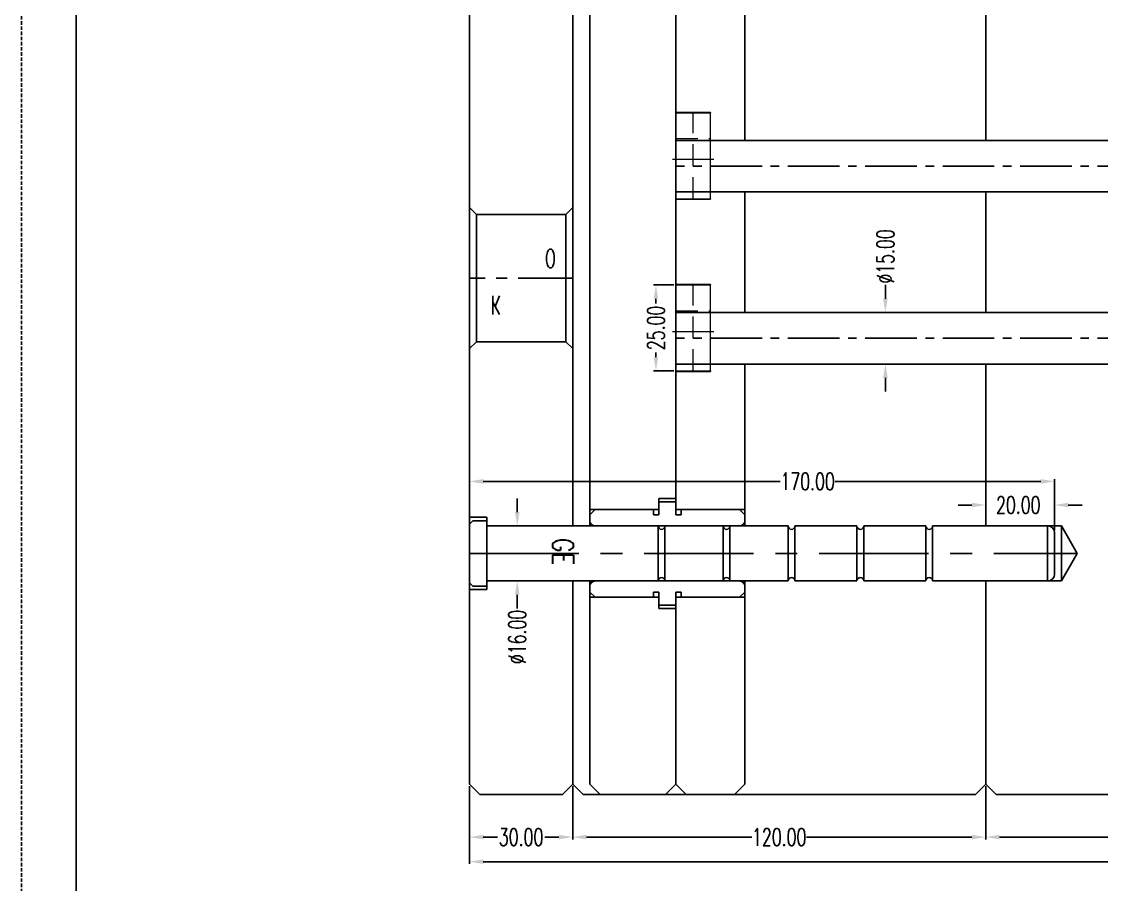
# Model space of a CAD drawing. Header units: inches. Extents: x 143011 to 144494, y -46023 to -44974.
# Drawn here: x 143011 to 143324.7, y -45552.6 to -45301.9 of the extents above; entities that cross this region are included whole.
import ezdxf

# ---------------------------------------------------------------- set-up
doc = ezdxf.new("R2010")
doc.units = ezdxf.units.IN
doc.header["$LTSCALE"] = 2
doc.header["$MEASUREMENT"] = 0
doc.header["$PDMODE"] = 3
doc.header["$PDSIZE"] = 0.3125
for name, pattern in [('ACAD_ISO08W100', [36, 24, -3, 6, -3]), ('CENTER', [50.8, 31.75, -6.35, 6.35, -6.35]), ('CENTER2', [1.125, 0.75, -0.125, 0.125, -0.125]), ('DASHED', [0.75, 0.5, -0.25]), ('HIDDEN', [9.525, 6.35, -3.175]), ('HIDDEN2', [4.7625, 3.175, -1.5875])]:
    doc.linetypes.add(name, pattern=pattern)
doc.layers.get('0').update_dxf_attribs({"linetype": 'CONTINUOUS'})
doc.layers.get('Defpoints').update_dxf_attribs({"linetype": 'CONTINUOUS'})
for name, color, linetype in [('A', 7, 'CONTINUOUS'), ('CL', 1, 'ACAD_ISO08W100'), ('GE', 214, 'CONTINUOUS'), ('PIN', 4, 'CONTINUOUS')]:
    doc.layers.add(name, color=color, linetype=linetype)
doc.layers.add('dim', color=3, linetype='CONTINUOUS', lineweight=15)
doc.layers.add('斜頂座', color=41, linetype='CONTINUOUS', lineweight=9)
doc.styles.add('ROMANC', font='romanc', dxfattribs={"width": 0.6, "height": 1})
doc.styles.add('ROMANS', font='ROMANS.shx', dxfattribs={"height": 5, "bigfont": 'chineset.shx'})
doc.styles.get("Standard").update_dxf_attribs({"font": 'txt.shx', "width": 0.67})
doc.dimstyles.new('2.00', dxfattribs={"dimtxt": 5, "dimasz": 4, "dimexe": 0.666, "dimexo": 0.626, "dimgap": 1, "dimtad": 0, "dimzin": 0, "dimdsep": 46, "dimtxsty": 'Standard', "dimcen": 0.09, "dimclrd": 3, "dimclre": 3, "dimclrt": 7, "dimazin": 0, "dimtfac": 1, "dimtofl": 0, "dimtmove": 0, "dimatfit": 0, "dimfxl": 0, "dimtolj": 1, "dimtzin": 0, "dimarcsym": 0})

# ---------------------------------------------------------------- blocks, each defined once
blk = doc.blocks.new('*D34382')
at = {"layer": 'Defpoints', "color": 0}
for p in [(143291.09, -45523.42), (143411.09, -45523.42), (143411.09, -45538.82)]:
    blk.add_point(p, dxfattribs=at)
at = {"layer": 'dim', "color": 3, "linetype": 'ByBlock', "lineweight": -2}
for p, q in [((143291.09, -45524.04), (143291.09, -45539.49)), ((143411.09, -45524.04), (143411.09, -45539.49)), ((143295.09, -45538.82), (143343.12, -45538.82)), ((143407.09, -45538.82), (143359.07, -45538.82))]:
    blk.add_line(p, q, dxfattribs=at)
at = {"layer": 'dim', "color": 3, "linetype": 'ByBlock'}
for points in [[(143295.09, -45538.15), (143295.09, -45539.49), (143291.09, -45538.82)], [(143407.09, -45539.49), (143407.09, -45538.15), (143411.09, -45538.82)]]:
    blk.add_solid(points, dxfattribs=at)
at = {"layer": 'dim', "color": 7, "linetype": 'ByBlock', "insert": (143351.09, -45538.82), "char_height": 5, "attachment_point": 5}
blk.add_mtext('\\A1;120.00', dxfattribs=at)
blk = doc.blocks.new('*D34383')
at = {"layer": 'Defpoints', "color": 0}
for p in [(143171.09, -45523.42), (143291.09, -45523.42), (143291.09, -45538.82)]:
    blk.add_point(p, dxfattribs=at)
at = {"layer": 'dim', "color": 3, "linetype": 'ByBlock', "lineweight": -2}
for p, q in [((143171.09, -45524.04), (143171.09, -45539.49)), ((143291.09, -45524.04), (143291.09, -45539.49)), ((143175.09, -45538.82), (143223.12, -45538.82)), ((143287.09, -45538.82), (143239.07, -45538.82))]:
    blk.add_line(p, q, dxfattribs=at)
at = {"layer": 'dim', "color": 3, "linetype": 'ByBlock'}
for points in [[(143175.09, -45538.15), (143175.09, -45539.49), (143171.09, -45538.82)], [(143287.09, -45539.49), (143287.09, -45538.15), (143291.09, -45538.82)]]:
    blk.add_solid(points, dxfattribs=at)
at = {"layer": 'dim', "color": 7, "linetype": 'ByBlock', "insert": (143231.09, -45538.82), "char_height": 5, "attachment_point": 5}
blk.add_mtext('\\A1;120.00', dxfattribs=at)
blk = doc.blocks.new('*D34384')
at = {"layer": 'Defpoints', "color": 0}
for p in [(143141.09, -45523.42), (143171.09, -45523.42), (143171.09, -45538.82)]:
    blk.add_point(p, dxfattribs=at)
at = {"layer": 'dim', "color": 3, "linetype": 'ByBlock', "lineweight": -2}
for p, q in [((143141.09, -45524.04), (143141.09, -45539.49)), ((143171.09, -45524.04), (143171.09, -45539.49)), ((143145.09, -45538.82), (143149.23, -45538.82)), ((143167.09, -45538.82), (143162.96, -45538.82))]:
    blk.add_line(p, q, dxfattribs=at)
at = {"layer": 'dim', "color": 3, "linetype": 'ByBlock'}
for points in [[(143145.09, -45538.15), (143145.09, -45539.49), (143141.09, -45538.82)], [(143167.09, -45539.49), (143167.09, -45538.15), (143171.09, -45538.82)]]:
    blk.add_solid(points, dxfattribs=at)
at = {"layer": 'dim', "color": 7, "linetype": 'ByBlock', "insert": (143156.09, -45538.82), "char_height": 5, "attachment_point": 5}
blk.add_mtext('\\A1;30.00', dxfattribs=at)
blk = doc.blocks.new('*D34385')
at = {"layer": 'Defpoints', "color": 0}
for p in [(143141.09, -45523.42), (143542.09, -45523.42), (143542.09, -45545.97)]:
    blk.add_point(p, dxfattribs=at)
at = {"layer": 'dim', "color": 3, "linetype": 'ByBlock', "lineweight": -2}
for p, q in [((143141.09, -45524.04), (143141.09, -45546.63)), ((143542.09, -45524.04), (143542.09, -45546.63)), ((143145.09, -45545.97), (143333.62, -45545.97)), ((143538.09, -45545.97), (143349.57, -45545.97))]:
    blk.add_line(p, q, dxfattribs=at)
at = {"layer": 'dim', "color": 3, "linetype": 'ByBlock'}
for points in [[(143145.09, -45545.3), (143145.09, -45546.63), (143141.09, -45545.97)], [(143538.09, -45546.63), (143538.09, -45545.3), (143542.09, -45545.97)]]:
    blk.add_solid(points, dxfattribs=at)
at = {"layer": 'dim', "color": 7, "linetype": 'ByBlock', "insert": (143341.59, -45545.97), "char_height": 5, "attachment_point": 5}
blk.add_mtext('\\A1;401.00', dxfattribs=at)
blk = doc.blocks.new('*D34456')
at = {"layer": 'Defpoints', "color": 0}
for p in [(143141.09, -45435.49), (143141.09, -45438.69), (143311.09, -45450.42)]:
    blk.add_point(p, dxfattribs=at)
at = {"layer": 'dim', "color": 3, "linetype": 'ByBlock', "lineweight": -2}
for p, q in [((143141.09, -45438.07), (143141.09, -45434.82)), ((143145.09, -45435.49), (143231.38, -45435.49)), ((143307.09, -45435.49), (143247.33, -45435.49)), ((143311.09, -45449.79), (143311.09, -45434.82))]:
    blk.add_line(p, q, dxfattribs=at)
at = {"layer": 'dim', "color": 3, "linetype": 'ByBlock'}
for points in [[(143145.09, -45434.82), (143145.09, -45436.16), (143141.09, -45435.49)], [(143307.09, -45436.16), (143307.09, -45434.82), (143311.09, -45435.49)]]:
    blk.add_solid(points, dxfattribs=at)
at = {"layer": 'dim', "color": 7, "linetype": 'ByBlock', "insert": (143239.36, -45435.49), "char_height": 5, "attachment_point": 5}
blk.add_mtext('\\A1;170.00', dxfattribs=at)
blk = doc.blocks.new('*D34457')
at = {"layer": 'Defpoints', "color": 0}
for p in [(143291.09, -45442.35), (143291.09, -45442.35), (143311.09, -45450.42)]:
    blk.add_point(p, dxfattribs=at)
at = {"layer": 'dim', "color": 3, "linetype": 'ByBlock', "lineweight": -2}
for p, q in [((143287.09, -45442.35), (143283.09, -45442.35)), ((143291.09, -45441.73), (143291.09, -45441.69)), ((143311.09, -45449.79), (143311.09, -45441.69)), ((143315.09, -45442.35), (143319.09, -45442.35))]:
    blk.add_line(p, q, dxfattribs=at)
at = {"layer": 'dim', "color": 3, "linetype": 'ByBlock'}
for points in [[(143287.09, -45443.02), (143287.09, -45441.69), (143291.09, -45442.35)], [(143315.09, -45441.69), (143315.09, -45443.02), (143311.09, -45442.35)]]:
    blk.add_solid(points, dxfattribs=at)
at = {"layer": 'dim', "color": 7, "linetype": 'ByBlock', "insert": (143300.56, -45442.35), "char_height": 5, "attachment_point": 5}
blk.add_mtext('\\A1;20.00', dxfattribs=at)
blk = doc.blocks.new('*D34458')
at = {"layer": 'Defpoints', "color": 0}
for p in [(143154.98, -45448.42), (143157.29, -45448.42), (143158.06, -45464.42)]:
    blk.add_point(p, dxfattribs=at)
at = {"layer": 'dim', "color": 3, "linetype": 'ByBlock', "lineweight": -2}
for p, q in [((143154.98, -45444.42), (143154.98, -45440.42)), ((143156.67, -45448.42), (143154.31, -45448.42)), ((143157.44, -45464.42), (143154.31, -45464.42)), ((143154.98, -45468.42), (143154.98, -45472.42))]:
    blk.add_line(p, q, dxfattribs=at)
at = {"layer": 'dim', "color": 3, "linetype": 'ByBlock'}
for points in [[(143154.31, -45444.42), (143155.64, -45444.42), (143154.98, -45448.42)], [(143155.64, -45468.42), (143154.31, -45468.42), (143154.98, -45464.42)]]:
    blk.add_solid(points, dxfattribs=at)
at = {"layer": 'dim', "color": 7, "linetype": 'ByBlock', "insert": (143154.98, -45480.68), "char_height": 5, "attachment_point": 5, "rotation": 90}
blk.add_mtext('%%c16.00', dxfattribs=at)
blk = doc.blocks.new('*D36955')
at = {"layer": 'Defpoints', "color": 0}
for p in [(143258.07, -45386.42), (143261.95, -45386.42), (143258.56, -45401.42)]:
    blk.add_point(p, dxfattribs=at)
at = {"layer": 'dim', "color": 3, "linetype": 'ByBlock', "lineweight": -2}
for p, q in [((143261.95, -45382.42), (143261.95, -45378.42)), ((143258.7, -45386.42), (143262.61, -45386.42)), ((143259.18, -45401.42), (143262.61, -45401.42)), ((143261.95, -45405.42), (143261.95, -45409.42))]:
    blk.add_line(p, q, dxfattribs=at)
at = {"layer": 'dim', "color": 3, "linetype": 'ByBlock'}
for points in [[(143261.28, -45382.42), (143262.61, -45382.42), (143261.95, -45386.42)], [(143262.61, -45405.42), (143261.28, -45405.42), (143261.95, -45401.42)]]:
    blk.add_solid(points, dxfattribs=at)
at = {"layer": 'dim', "color": 7, "linetype": 'ByBlock', "insert": (143261.95, -45370.16), "char_height": 5, "attachment_point": 5, "rotation": 90}
blk.add_mtext('%%c15.00', dxfattribs=at)
blk = doc.blocks.new('*D37846')
at = {"color": 3, "linetype": 'ByBlock', "lineweight": -2}
for p, q in [((143200.47, -45378.42), (143194.61, -45378.42)), ((143195.28, -45382.42), (143195.28, -45383.78)), ((143195.28, -45399.42), (143195.28, -45398.06)), ((143200.47, -45403.42), (143194.61, -45403.42))]:
    blk.add_line(p, q, dxfattribs=at)
at = {"color": 3, "linetype": 'ByBlock'}
for points in [[(143195.94, -45382.42), (143194.61, -45382.42), (143195.28, -45378.42)], [(143194.61, -45399.42), (143195.94, -45399.42), (143195.28, -45403.42)]]:
    blk.add_solid(points, dxfattribs=at)
at = {"layer": 'Defpoints', "color": 0}
for p in [(143195.28, -45378.42), (143201.09, -45378.42), (143201.09, -45403.42)]:
    blk.add_point(p, dxfattribs=at)
at = {"color": 7, "linetype": 'ByBlock', "insert": (143195.28, -45390.92), "char_height": 5, "attachment_point": 5, "rotation": 90}
blk.add_mtext('\\A1;25.00', dxfattribs=at)

msp = doc.modelspace()

# ---------------------------------------------------------------- linework, layer by layer
at = {"linetype": 'Continuous'}
for p, q in [((143141.094, -45029.419), (143141.094, -45523.419)), ((143171.094, -45029.419), (143171.094, -45448.419)), ((143176.094, -45261.419), (143176.094, -45448.419)), ((143201.094, -45261.419), (143201.094, -45443.669)), ((143221.094, -45278.919), (143221.094, -45336.419)), ((143291.094, -45278.919), (143291.094, -45336.419)), ((143211.094, -45328.419), (143211.094, -45328.319)), ((143221.094, -45386.419), (143221.094, -45351.419)), ((143221.094, -45351.419), (143221.094, -45386.419)), ((143291.094, -45351.419), (143291.094, -45386.419)), ((143211.094, -45353.419), (143211.094, -45353.519)), ((143211.094, -45378.419), (143211.094, -45378.319)), ((143221.094, -45401.419), (143221.094, -45448.419)), ((143291.094, -45401.419), (143291.094, -45448.419)), ((143211.094, -45403.419), (143211.094, -45403.519)), ((143171.094, -45464.419), (143171.094, -45523.419)), ((143176.094, -45464.419), (143176.094, -45523.419)), ((143221.094, -45464.419), (143221.094, -45523.419)), ((143291.094, -45464.419), (143291.094, -45523.419)), ((143201.094, -45469.169), (143201.094, -45523.419)), ((143144.094, -45526.419), (143141.094, -45523.419)), ((143168.094, -45526.419), (143171.094, -45523.419)), ((143174.094, -45526.419), (143171.094, -45523.419)), ((143179.094, -45526.419), (143176.094, -45523.419)), ((143201.094, -45523.419), (143198.094, -45526.419)), ((143204.094, -45526.419), (143201.094, -45523.419)), ((143221.094, -45523.419), (143218.094, -45526.419)), ((143288.094, -45526.419), (143291.094, -45523.419)), ((143294.094, -45526.419), (143291.094, -45523.419)), ((143168.094, -45526.419), (143144.094, -45526.419)), ((143288.094, -45526.419), (143174.094, -45526.419)), ((143198.094, -45526.419), (143179.094, -45526.419)), ((143218.094, -45526.419), (143204.094, -45526.419)), ((143408.094, -45526.419), (143294.094, -45526.419))]:
    msp.add_line(p, q, dxfattribs=at)
at = {"linetype": 'HIDDEN'}
for p, q in [((143201.094, -45328.319), (143211.094, -45328.319)), ((143201.094, -45353.519), (143211.094, -45353.519)), ((143201.094, -45378.319), (143211.094, -45378.319)), ((143201.094, -45403.519), (143211.094, -45403.519))]:
    msp.add_line(p, q, dxfattribs=at)
at = {"color": 8, "linetype": 'Continuous'}
for p, q in [((143141.094, -45355.919), (143143.094, -45357.919)), ((143169.094, -45357.919), (143143.094, -45357.919)), ((143143.094, -45394.919), (143143.094, -45357.919)), ((143171.094, -45355.919), (143169.094, -45357.919)), ((143169.094, -45394.919), (143169.094, -45357.919)), ((143141.094, -45396.919), (143143.094, -45394.919)), ((143169.094, -45394.919), (143143.094, -45394.919)), ((143171.094, -45396.919), (143169.094, -45394.919))]:
    msp.add_line(p, q, dxfattribs=at)
at = {"layer": 'A', "linetype": 'DASHED'}
msp.add_line((143010.961, -46022.831), (143010.961, -44973.601), dxfattribs=at)
at = {"layer": 'A'}
msp.add_line((143026.806, -46006.987), (143026.806, -44989.446), dxfattribs=at)
at = {"layer": 'CL', "color": 8, "linetype": 'CENTER', "ltscale": 0.25}
msp.add_line((143171.094, -45376.419), (143141.094, -45376.419), dxfattribs=at)
at = {"layer": 'GE'}
for p, q in [((143196.094, -45445.169), (143196.094, -45440.419)), ((143196.094, -45440.419), (143201.094, -45440.419)), ((143196.094, -45441.419), (143201.094, -45441.419)), ((143196.094, -45441.419), (143201.094, -45441.419)), ((143201.005, -45441.419), (143201.094, -45441.508)), ((143201.094, -45441.419), (143201.094, -45445.169)), ((143146.094, -45445.919), (143146.094, -45466.919)), ((143176.094, -45445.169), (143177.594, -45443.669)), ((143176.094, -45443.669), (143196.094, -45443.669)), ((143176.094, -45448.419), (143176.094, -45445.169)), ((143194.594, -45445.169), (143194.594, -45443.669)), ((143194.594, -45445.169), (143196.094, -45445.169)), ((143201.094, -45443.669), (143221.094, -45443.669)), ((143201.094, -45445.169), (143202.594, -45445.169)), ((143202.594, -45445.169), (143202.594, -45443.669)), ((143221.094, -45445.169), (143219.594, -45443.669)), ((143221.094, -45448.419), (143221.094, -45445.169)), ((143141.094, -45447.919), (143142.094, -45446.919)), ((143141.094, -45447.919), (143141.094, -45464.919)), ((143222.161, -45448.419), (143197.661, -45448.419)), ((143309.094, -45448.419), (143309.094, -45464.419)), ((143313.094, -45448.419), (143317.713, -45456.419)), ((143313.094, -45464.419), (143313.094, -45448.419)), ((143311.094, -45450.419), (143311.094, -45462.419)), ((143313.094, -45464.419), (143317.713, -45456.419)), ((143142.094, -45465.919), (143141.094, -45464.919)), ((143176.094, -45464.419), (143176.094, -45467.669)), ((143233.67, -45464.419), (143207.661, -45464.419)), ((143221.094, -45464.419), (143221.094, -45467.669)), ((143237.161, -45464.419), (143235.67, -45464.419)), ((143272.18, -45464.419), (143273.67, -45464.419)), ((143176.094, -45467.669), (143177.594, -45469.169)), ((143194.594, -45467.669), (143196.094, -45467.669)), ((143194.594, -45467.669), (143194.594, -45469.169)), ((143196.094, -45472.419), (143196.094, -45467.669)), ((143201.094, -45471.419), (143201.094, -45467.669)), ((143201.094, -45467.669), (143202.594, -45467.669)), ((143202.594, -45467.669), (143202.594, -45469.169)), ((143221.094, -45467.669), (143219.594, -45469.169)), ((143176.094, -45469.169), (143196.094, -45469.169)), ((143196.094, -45471.419), (143201.094, -45471.419)), ((143201.005, -45471.419), (143201.094, -45471.33)), ((143201.094, -45469.169), (143221.094, -45469.169)), ((143196.094, -45472.419), (143201.094, -45472.419))]:
    msp.add_line(p, q, dxfattribs=at)
at = {"layer": 'GE', "linetype": 'Continuous'}
for p, q in [((143141.094, -45445.919), (143146.094, -45445.919)), ((143142.094, -45446.919), (143146.094, -45446.919)), ((143146.094, -45448.419), (143233.67, -45448.419)), ((143195.903, -45448.419), (143195.903, -45464.419)), ((143197.903, -45448.419), (143197.903, -45464.419)), ((143214.786, -45448.419), (143214.786, -45464.419)), ((143216.786, -45448.419), (143216.786, -45464.419)), ((143233.67, -45448.419), (143233.67, -45464.419)), ((143235.67, -45448.419), (143235.67, -45464.419)), ((143235.67, -45448.419), (143253.67, -45448.419)), ((143253.67, -45448.419), (143253.67, -45464.419)), ((143255.67, -45448.419), (143255.67, -45464.419)), ((143255.67, -45448.419), (143273.67, -45448.419)), ((143273.67, -45448.419), (143273.67, -45464.419)), ((143275.67, -45448.419), (143275.67, -45464.419)), ((143275.67, -45448.419), (143313.094, -45448.419)), ((143146.094, -45464.419), (143233.67, -45464.419)), ((143235.67, -45464.419), (143253.67, -45464.419)), ((143255.67, -45464.419), (143273.67, -45464.419)), ((143275.67, -45464.419), (143313.094, -45464.419)), ((143141.094, -45466.919), (143146.094, -45466.919)), ((143142.094, -45465.919), (143146.094, -45465.919))]:
    msp.add_line(p, q, dxfattribs=at)
at = {"layer": 'GE', "linetype": 'CENTER', "ltscale": 0.5}
msp.add_line((143141.094, -45456.419), (143317.713, -45456.419), dxfattribs=at)
at = {"layer": 'GE'}
for centre, radius, start, end in [((143177.594, -45446.919), 1.5, 180, 270), ((143219.594, -45446.919), 1.5, 270, 0), ((143309.094, -45450.419), 2, 0, 90), ((143177.594, -45465.919), 1.5, 90, 180), ((143219.594, -45465.919), 1.5, 0, 90), ((143309.094, -45462.419), 2, 270, 0)]:
    msp.add_arc(centre, radius, start, end, dxfattribs=at)
at = {"layer": 'GE', "linetype": 'Continuous'}
for centre, start, end in [((143196.903, -45448.419), 180, 0), ((143215.786, -45448.419), 180, 0), ((143234.67, -45448.419), 180, 0), ((143254.67, -45448.419), 180, 0), ((143274.67, -45448.419), 180, 0), ((143196.903, -45464.419), 0, 180), ((143215.786, -45464.419), 0, 180), ((143234.67, -45464.419), 0, 180), ((143254.67, -45464.419), 0, 180), ((143274.67, -45464.419), 0, 180)]:
    msp.add_arc(centre, 1, start, end, dxfattribs=at)
at = {"layer": 'PIN'}
for p, q in [((143361.094, -45336.419), (143201.094, -45336.419)), ((143361.094, -45351.419), (143201.094, -45351.419)), ((143361.094, -45386.419), (143201.094, -45386.419)), ((143361.094, -45401.419), (143201.094, -45401.419))]:
    msp.add_line(p, q, dxfattribs=at)
at = {"layer": 'PIN', "linetype": 'CENTER2', "ltscale": 10}
for p, q in [((143361.094, -45343.919), (143201.094, -45343.919)), ((143361.094, -45393.919), (143201.094, -45393.919))]:
    msp.add_line(p, q, dxfattribs=at)
at = {"layer": '斜頂座'}
for p, q in [((143201.094, -45353.419), (143201.094, -45328.419)), ((143201.094, -45328.419), (143211.094, -45328.419)), ((143211.094, -45353.419), (143211.094, -45328.419)), ((143201.094, -45353.419), (143211.094, -45353.419)), ((143201.094, -45403.419), (143201.094, -45378.419)), ((143201.094, -45378.419), (143211.094, -45378.419)), ((143211.094, -45403.419), (143211.094, -45378.419)), ((143201.094, -45403.419), (143211.094, -45403.419))]:
    msp.add_line(p, q, dxfattribs=at)
at = {"layer": '斜頂座', "linetype": 'HIDDEN2'}
for p, q in [((143206.094, -45353.419), (143206.094, -45328.419)), ((143201.094, -45335.919), (143211.094, -45335.919)), ((143206.094, -45403.419), (143206.094, -45378.419)), ((143201.094, -45385.919), (143211.094, -45385.919))]:
    msp.add_line(p, q, dxfattribs=at)
at = {"layer": '斜頂座', "linetype": 'ACAD_ISO08W100', "ltscale": 0.25}
for p, q in [((143200.094, -45341.919), (143212.094, -45341.919)), ((143200.094, -45391.919), (143212.094, -45391.919))]:
    msp.add_line(p, q, dxfattribs=at)

# ---------------------------------------------------------------- texts
at = {"color": 8, "linetype": 'Continuous', "style": 'ROMANC', "text_generation_flag": 2, "width": 0.6}
for s, p in [('O', (143163.102, -45368.036)), ('K', (143147.282, -45381.583))]:
    msp.add_text(s, height=5.4, rotation=180, dxfattribs=at).set_placement(p)
at = {"layer": 'GE', "lineweight": 13, "style": 'ROMANS', "width": 0.75}
msp.add_text('GE', height=6.0798, rotation=270, dxfattribs=at).set_placement((143165.221, -45451.996))

# ---------------------------------------------------------------- dimensions: what is measured, and where the dimension line sits
at = {"linetype": 'ByBlock'}
dim = msp.add_linear_dim(base=(143195.277, -45378.419), p1=(143201.094, -45403.419), p2=(143201.094, -45378.419), angle=90, dimstyle='2.00', dxfattribs=at)
dim.commit()
dim.dimension.update_dxf_attribs({"geometry": '*D37846', "text_midpoint": (143195.277, -45390.919)})
at = {"layer": 'dim', "linetype": 'ByBlock'}
dim = msp.add_linear_dim(base=(143261.946, -45386.419), p1=(143258.556, -45401.419), p2=(143258.072, -45386.419), angle=90, text='%%c<>', dimstyle='2.00', dxfattribs=at)
dim.commit()
dim.dimension.update_dxf_attribs({"geometry": '*D36955', "text_midpoint": (143261.946, -45370.161)})
for base, p1, p2, picture, middle in [((143141.094, -45435.489), (143311.094, -45450.419), (143141.094, -45438.693), '*D34456', (143239.356, -45435.489)), ((143291.094, -45442.354), (143311.094, -45450.419), (143291.094, -45442.354), '*D34457', (143300.557, -45442.354)), ((143542.094, -45545.968), (143141.094, -45523.419), (143542.094, -45523.419), '*D34385', (143341.594, -45545.968))]:
    dim = msp.add_linear_dim(base=base, p1=p1, p2=p2, dimstyle='2.00', dxfattribs=at)
    dim.commit()
    dim.dimension.update_dxf_attribs({"geometry": picture, "text_midpoint": middle, "dimtype": 160})
dim = msp.add_linear_dim(base=(143154.976, -45448.419), p1=(143158.064, -45464.419), p2=(143157.292, -45448.419), angle=270, text='%%c<>', dimstyle='2.00', dxfattribs=at)
dim.commit()
dim.dimension.update_dxf_attribs({"geometry": '*D34458', "text_midpoint": (143154.976, -45480.677), "dimtype": 160})
for base, p1, p2, picture, middle in [((143171.094, -45538.819), (143141.094, -45523.419), (143171.094, -45523.419), '*D34384', (143156.094, -45538.819)), ((143291.094, -45538.819), (143171.094, -45523.419), (143291.094, -45523.419), '*D34383', (143231.094, -45538.819)), ((143411.094, -45538.819), (143291.094, -45523.419), (143411.094, -45523.419), '*D34382', (143351.094, -45538.819))]:
    dim = msp.add_linear_dim(base=base, p1=p1, p2=p2, dimstyle='2.00', dxfattribs=at)
    dim.commit()
    dim.dimension.update_dxf_attribs({"geometry": picture, "text_midpoint": middle})

doc.saveas('drawing.dxf')
